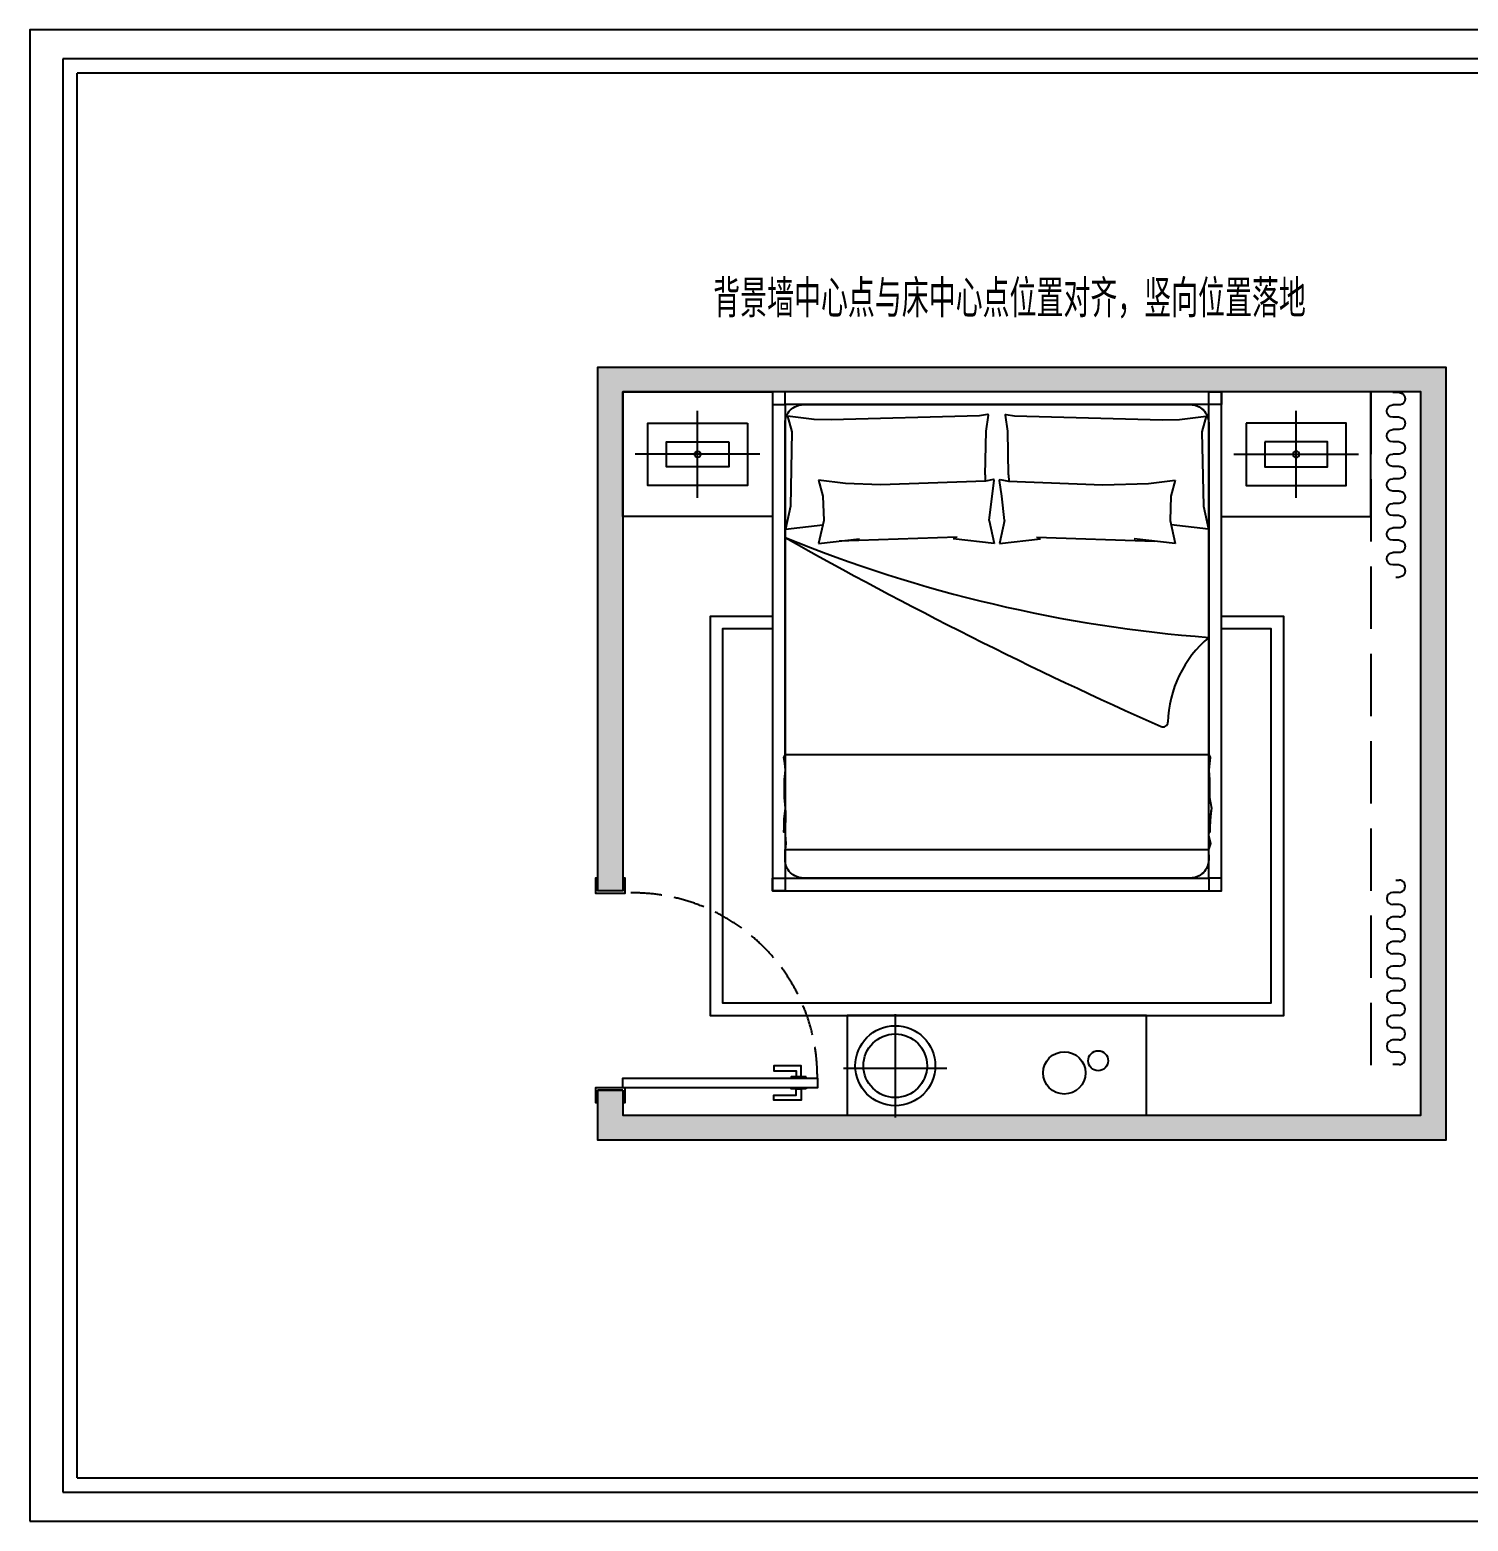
# Model space of a CAD drawing. Extents: x 422240 to 534325, y -8262 to 172635.
# Drawn here: x 468389 to 474156, y 64598 to 70579 of the extents above; entities that cross this region are included whole.
import ezdxf

# ---------------------------------------------------------------- set-up
doc = ezdxf.new("R2010")
doc.units = 0
doc.header["$LTSCALE"] = 1000
doc.header["$MEASUREMENT"] = 0
doc.linetypes.add('DASH', pattern=[0.35, 0.25, -0.1])
doc.linetypes.add('HIDDEN5', pattern=[0.08, 0.04, -0.04])
for name, color, linetype in [('DS-DRAPERY', 32, 'Continuous'), ('PM-家具', 146, 'Continuous'), ('WALL', 255, 'Continuous'), ('活动家具', 7, 'Continuous')]:
    doc.layers.add(name, color=color, linetype=linetype)
doc.styles.get("Standard").update_dxf_attribs({"font": 'gbenor.shx', "bigfont": 'gbcbig.shx'})

# ---------------------------------------------------------------- blocks, each defined once
blk = doc.blocks.new('次卧摆放方案图框')
at = {"color": 251}
for p, q in [((25027, 17757), (372, 17757)), ((372, 17757), (372, 493)), ((372, 493), (25027, 493))]:
    blk.add_line(p, q, dxfattribs=at)
for p, q in [((24853, 17583), (546, 17583)), ((546, 667), (546, 17583)), ((546, 667), (24853, 667))]:
    blk.add_line(p, q)
blk.add_lwpolyline([(-25, 145), (25375, 145), (25375, 18105), (-25, 18105)], close=True)
blk = doc.blocks.new('次卧1800床')
at = {"color": 251, "linetype": 'Continuous', "lineweight": -2}
for p, q in [((19014.4, -30087.8), (18907.1, -30073.8)), ((18907.1, -30073.8), (18924.4, -30137.9)), ((19014.4, -30087.8), (18907.1, -30073.8)), ((18907.1, -30073.8), (18924.4, -30137.9)), ((19575.5, -30077.8), (19154.5, -30093.5)), ((19575.5, -30077.8), (19154.5, -30093.5)), ((19602.1, -30138.4), (19611.3, -30075)), ((19602.1, -30138.4), (19611.3, -30075)), ((19641.4, -30138.4), (19632.2, -30075)), ((19641.4, -30138.4), (19632.2, -30075)), ((19668, -30077.8), (20047, -30093.5)), ((19668, -30077.8), (20047, -30093.5)), ((20229.1, -30087.8), (20336.4, -30073.8)), ((20229.1, -30087.8), (20336.4, -30073.8)), ((20336.4, -30073.8), (20319.1, -30137.9)), ((20336.4, -30073.8), (20319.1, -30137.9)), ((18924.4, -30137.9), (18927.3, -30236.4)), ((18924.4, -30137.9), (18927.3, -30236.4)), ((19154.5, -30093.5), (19014.4, -30087.8)), ((19154.5, -30093.5), (19014.4, -30087.8)), ((19590.8, -30236.4), (19602.1, -30138.4)), ((19590.8, -30236.4), (19602.1, -30138.4)), ((19652.7, -30236.4), (19641.4, -30138.4)), ((19652.7, -30236.4), (19641.4, -30138.4)), ((20047, -30093.5), (20229.1, -30087.8)), ((20047, -30093.5), (20229.1, -30087.8)), ((20319.1, -30137.9), (20316.2, -30236.4)), ((20319.1, -30137.9), (20316.2, -30236.4)), ((18927.3, -30236.4), (18907.1, -30327.8)), ((18927.3, -30236.4), (18907.1, -30327.8)), ((19590.8, -30236.4), (19611, -30327.8)), ((19590.8, -30236.4), (19611, -30327.8)), ((19652.7, -30236.4), (19632.5, -30327.8)), ((19652.7, -30236.4), (19632.5, -30327.8)), ((20316.2, -30236.4), (20336.4, -30327.8)), ((20316.2, -30236.4), (20336.4, -30327.8)), ((18907.1, -30327.8), (19071.1, -30309)), ((18907.1, -30327.8), (19071.1, -30309)), ((19462.5, -30302.7), (18989.1, -30318.4)), ((19462.5, -30302.7), (18989.1, -30318.4)), ((19611, -30327.8), (19447, -30309)), ((19611, -30327.8), (19447, -30309)), ((19632.5, -30327.8), (19796.5, -30309)), ((19632.5, -30327.8), (19796.5, -30309)), ((19781, -30302.7), (20254.4, -30318.4)), ((19781, -30302.7), (20254.4, -30318.4)), ((20336.4, -30327.8), (20172.4, -30309)), ((20336.4, -30327.8), (20172.4, -30309)), ((18772.8, -31555.7), (20470.7, -31555.8))]:
    blk.add_line(p, q, dxfattribs=at)
at = {"color": 251, "linetype": 'HIDDEN5', "lineweight": -2}
for p, q in [((19608.2, -30071.6), (19575.5, -30077.8)), ((19608.2, -30071.6), (19575.5, -30077.8)), ((19610.7, -30072.5), (19608.2, -30071.6)), ((19610.7, -30072.5), (19608.2, -30071.6)), ((19611.3, -30075), (19610.7, -30072.5)), ((19611.3, -30075), (19610.7, -30072.5)), ((19632.2, -30075), (19632.8, -30072.5)), ((19632.2, -30075), (19632.8, -30072.5)), ((19632.8, -30072.5), (19635.4, -30071.6)), ((19632.8, -30072.5), (19635.4, -30071.6)), ((19635.4, -30071.6), (19668, -30077.8)), ((19635.4, -30071.6), (19668, -30077.8))]:
    blk.add_line(p, q, dxfattribs=at)
at = {"color": 251}
for points in [[(18772.8, -29771.3), (18772.8, -29720.5), (18722, -29720.5), (18722, -29771.3)], [(20470.8, -29771.3), (20470.8, -29720.5), (20521.6, -29720.5), (20521.6, -29771.3)], [(18772.8, -31669.7), (18772.8, -31720.5), (18722, -31720.5), (18722, -31669.7)], [(20470.8, -31669.7), (20470.8, -31720.5), (20521.6, -31720.5), (20521.6, -31669.7)]]:
    blk.add_lwpolyline(points, close=True, dxfattribs=at)
blk.add_lwpolyline([(18722, -29720.5), (18722, -31720.5), (20521.6, -31720.5), (20521.6, -29720.5)], close=True)
for points in [[(20470.8, -31174.7), (20470.8, -29771.3), (18772.8, -29771.3), (18772.8, -31174.5)], [(18772.8, -31174.5), (18772.8, -31669.7), (20470.8, -31669.7), (20470.8, -31174.7)]]:
    blk.add_lwpolyline(points)
at = {"linetype": 'Continuous', "lineweight": -2}
for points in [[(18772.8, -31174.5), (18772.8, -29844.3, -0.414214), (18845.8, -29771.3), (20397.7, -29771.3, -0.414214), (20470.8, -29844.3), (20470.8, -31174.7)], [(20470.7, -31555.8), (20470.8, -31596.7, -0.414214), (20397.7, -31669.7), (18845.8, -31669.7, -0.414214), (18772.8, -31596.7), (18772.8, -31555.7)]]:
    blk.add_lwpolyline(points, format="xyb", dxfattribs=at)
at = {"color": 251, "linetype": 'Continuous', "lineweight": -2}
for points in [[(19574.9, -30052.7), (19578.1, -29877.4), (19587.4, -29814), (19586.7, -29811.5), (19584.2, -29810.6), (19551.6, -29816.7), (18957.5, -29832.4), (18889.8, -29830.9), (18782.5, -29816.9), (18799.9, -29881), (18794.1, -30179), (18773.8, -30270.3), (18923.6, -30253.2)], [(19574.9, -30052.7), (19578.1, -29877.4), (19587.4, -29814), (19586.7, -29811.5), (19584.2, -29810.6), (19551.6, -29816.7), (18957.5, -29832.4), (18889.8, -29830.9), (18782.5, -29816.9), (18799.9, -29881), (18794.1, -30179), (18773.8, -30270.3), (18923.6, -30253.2)], [(19668.6, -30052.7), (19665.4, -29877.4), (19656.1, -29814), (19656.8, -29811.5), (19659.3, -29810.6), (19691.9, -29816.7), (20286, -29832.4), (20353.7, -29830.9), (20461, -29816.9), (20443.6, -29881), (20449.4, -30179), (20469.7, -30270.3), (20319.9, -30253.2)], [(19668.6, -30052.7), (19665.4, -29877.4), (19656.1, -29814), (19656.8, -29811.5), (19659.3, -29810.6), (19691.9, -29816.7), (20286, -29832.4), (20353.7, -29830.9), (20461, -29816.9), (20443.6, -29881), (20449.4, -30179), (20469.7, -30270.3), (20319.9, -30253.2)], [(19574.9, -30052.7), (19574.3, -30077.9)], [(19574.9, -30052.7), (19574.3, -30077.9)], [(19668.6, -30052.7), (19669.2, -30077.9)], [(19668.6, -30052.7), (19669.2, -30077.9)], [(18772.8, -31174.5), (18766.1, -31186.1), (18769.6, -31210.4), (18772.8, -31236.9), (18769.1, -31274.3), (18769.1, -31346.2), (18772.8, -31389.6), (18767.5, -31433.1), (18767.5, -31486), (18773.8, -31399.1), (18772.8, -31497.1), (18776.2, -31531), (18772.8, -31555.7)], [(18772.8, -31174.5), (20470.8, -31174.7), (20477.4, -31186.2), (20474, -31210.5), (20470.8, -31237), (20474.5, -31274.4), (20474.5, -31346.3), (20481.9, -31389.7), (20476, -31433.3), (20476, -31486.1), (20480.9, -31399.2), (20470.7, -31497.2), (20478.4, -31531.1), (20470.7, -31555.8)]]:
    blk.add_lwpolyline(points, dxfattribs=at)
for centre, radius, start, end in [((27437.9, -14952.9), 17628.1, 240.55739, 246.04368), ((20899.4, -25085.3), 5635.7, 247.83041, 265.64572), ((27437.9, -14952.9), 17628.1, 240.55739, 246.04368), ((20899.4, -25085.3), 5635.7, 247.83041, 265.64572), ((20766.8, -31056.7), 459.5, 129.99691, 178.55401), ((20766.8, -31056.7), 459.5, 129.99691, 178.55401), ((20287.5, -31043.9), 20, 248.33224, 356.49135), ((20287.5, -31043.9), 20, 248.33224, 356.49135)]:
    blk.add_arc(centre, radius, start, end, dxfattribs=at)
blk = doc.blocks.new('door-swing-single1')
at = {"color": 0, "linetype": 'ByBlock'}
for points in [[(10, -10), (10, 110), (-50, 110), (-50, 100), (0, 100)], [(0, 0), (0, 100)], [(0, 0), (-50, 0), (-50, -10), (10, -10)], [(10, 0), (48, 0), (48, -780), (10, -780), (10, -10)]]:
    blk.add_lwpolyline(points, dxfattribs=at)
for points in [[(800, 0), (800, 100), (850, 100), (850, 110), (790, 110), (790, -10), (850, -10), (850, 0)], [(5, -715), (-40, -715), (-40, -605), (-20, -605), (-20, -695), (5, -695)], [(53, -715), (98, -715), (98, -605), (78, -605), (78, -695), (53, -695)], [(5, -735), (5, -675), (10, -675), (10, -735)], [(53, -735), (53, -675), (48, -675), (48, -735)]]:
    blk.add_lwpolyline(points, close=True, dxfattribs=at)
at = {"color": 250, "linetype": 'DASH', "ltscale": 0.5}
blk.add_arc((53.8, -42.6), 737.4, 269.54749, 3.31294, dxfattribs=at)
blk = doc.blocks.new('B14-1')
for p, q in [((-933, 124), (-933, 148)), ((-837, 148), (-837, 100)), ((-741, 148), (-741, 100)), ((-645, 148), (-645, 100)), ((-549, 148), (-549, 100)), ((-453, 148), (-453, 100)), ((-357, 148), (-357, 100)), ((-261, 148), (-261, 100)), ((-165, 148), (-165, 100)), ((-69, 148), (-69, 100)), ((27, 148), (27, 100)), ((123, 148), (123, 100)), ((219, 148), (219, 100)), ((315, 148), (315, 100)), ((411, 148), (411, 100)), ((507, 148), (507, 100))]:
    blk.add_line(p, q)
blk.add_lwpolyline([(-933, 124, 0, 0, 0), (-1137, 124, 90, 0, 0), (-1245, 124, 0, 0, 0)], format="xyseb")
for centre, start, end in [((-885, 148), 360, 180.0002), ((-693, 148), 360, 180.0002), ((-501, 148), 360, 180.0002), ((-309, 148), 360, 180.0002), ((-117, 148), 360, 180.0002), ((75, 148), 0, 180.0002), ((267, 148), 0, 180.0002), ((459, 148), 0, 180.0002), ((-789, 100), 180, 360), ((-597, 100), 180, 360), ((-405, 100), 180, 360), ((-213, 100), 180, 360), ((-21, 100), 180, 0), ((171, 100), 180, 0), ((363, 100), 180, 0)]:
    blk.add_arc(centre, 48, start, end)
blk = doc.blocks.new('床头柜')
at = {"color": 250, "linetype": 'Continuous'}
for p, q in [((462397.9, 71769.2), (462397.9, 72119.2)), ((462647.9, 71944.2), (462147.9, 71944.2))]:
    blk.add_line(p, q, dxfattribs=at)
blk.add_lwpolyline([(462522.9, 71994.2), (462522.9, 71894.2), (462272.9, 71894.2), (462272.9, 71994.2)], close=True, dxfattribs=at)
blk.add_circle((462397.9, 71944.2), 12.5, dxfattribs=at)
at = {"layer": 'PM-家具'}
for points in [[(462097.9, 71694.2), (462097.9, 72194.2), (462697.9, 72194.2), (462697.9, 71694.2)], [(462597.9, 72069.2), (462597.9, 71819.2), (462197.9, 71819.2), (462197.9, 72069.2)]]:
    blk.add_lwpolyline(points, close=True, dxfattribs=at)
blk = doc.blocks.new('A$C09607DE0')
at = {"color": 251, "ltscale": 50}
for p, q in [((210.9, 544.5), (210.9, 0)), ((483.2, 258.1), (-61.3, 258.1))]:
    blk.add_line(p, q, dxfattribs=at)
blk.add_circle((210.9, 272.3), 210.9)
blk.add_circle((210.9, 272.3), 167.7, dxfattribs=at)
blk = doc.blocks.new('次卧1200边柜')
at = {"layer": 'PM-家具'}
blk.add_lwpolyline([(11133.3, -32930.9), (12333.3, -32930.9), (12333.3, -32530.9), (11133.3, -32530.9)], close=True, dxfattribs=at)
at = {"layer": 'PM-家具', "color": 251}
for centre, radius in [((12003.5, -32761.5, 0), 85), ((12139.4, -32712.9), 40)]:
    blk.add_circle(centre, radius, dxfattribs=at)
at = {"layer": 'WALL'}
blk.add_lwpolyline([(11133.3, -32930.9), (12333.3, -32930.9), (12333.3, -32530.9), (11133.3, -32530.9)], close=True, dxfattribs=at)
at = {"layer": 'PM-家具', "xscale": 0.7600000000093132, "yscale": 0.7600000000093132, "zscale": 0.7600000000093132}
blk.add_blockref('A$C09607DE0', (11165.5, -32939.9), dxfattribs=at)

msp = doc.modelspace()

# ---------------------------------------------------------------- hatches: boundary and pattern name
at = {"layer": '活动家具'}
h = msp.add_hatch(dxfattribs=at)
h.set_pattern_fill('钢筋混凝土', color=251, scale=10, angle=180)
h.set_pattern_definition([(225, (467376.52, 104886.975), (17.67767, -17.67767), []), (230, (467376.52, 104886.975), (-71.72602, 6.27521), [7.5, -82.5]), (175, (467376.52, 104886.975), (13.87513, -75.21921), [6, -66]), (280.4514, (467370.544, 104887.5), (-57.85094, -68.94395), [6.37402, -70.11421]), (226.1842, (467376.52, 104866.975), (-106.7241, 16.5519), [11.25, -123.75]), (276.6356, (467367.63, 104868.35), (-93.46627, -97.4118), [9.56103, -105.1713]), (171.1842, (467376.52, 104866.98), (-93.4662, -97.41186), [9, -99]), (201, (467366.52, 104871.975), (-59.690705, 40.26189), [7.5, -82.5]), (146, (467366.52, 104871.975), (-24.33153, -72.515), [6, -66]), (251.4514, (467361.55, 104875.33), (-84.02226, -32.25305), [6.37402, -70.11421]), (217.5, (467376.52, 104886.975), (-1.215986, -33.289385), [0, -65.2, 0, -67, 0, -66.25]), (187.5, (467376.52, 104886.975), (-26.306954, -39.44117), [0, -38.2, 0, -63.7, 0, -25.25]), (147.5, (467398.82, 104886.975), (-53.382244, 2.255487), [0, -25, 0, -78, 0, -103.5]), (137.5, (467408.82, 104886.975), (-58.318617, -10.0105), [0, -32.5, 0, -51.8, 0, -73.5])])
h.paths.add_polyline_path([(474066.1, 69226.5), (470666.5, 69226.9), (470666.5, 67126.5), (470766.5, 67126.5), (470766.5, 69126.9), (473966.1, 69126.5), (473966.1, 66226.5), (470766.5, 66226.5), (470766.5, 66326.5), (470666.5, 66326.5), (470666.5, 66126.5), (474066.1, 66126.5)])

# ---------------------------------------------------------------- linework, layer by layer
at = {"layer": 'PM-家具'}
msp.add_lwpolyline([(471366.5, 68226.5), (471116.3, 68226.5), (471116.3, 66626.5), (473416.3, 66626.5), (473416.3, 68226.5), (473166.1, 68226.5)], dxfattribs=at)
at = {"layer": 'PM-家具', "color": 251}
msp.add_lwpolyline([(471366.5, 68176.5), (471166.3, 68176.5), (471166.3, 66676.5), (473366.3, 66676.5), (473366.3, 68176.5), (473166.1, 68176.5)], dxfattribs=at)
at = {"layer": 'WALL', "color": 251, "linetype": 'DASH'}
msp.add_line((473766.1, 69126.5), (473766.1, 66426.5), dxfattribs=at)
at = {"layer": 'WALL'}
msp.add_lwpolyline([(470766.5, 66326.5), (470766.5, 66226.5), (473966.1, 66226.5), (473966.1, 69126.5), (470766.5, 69126.5), (470766.5, 67126.5), (470666.5, 67126.5), (470666.5, 69226.5), (474066.1, 69226.5), (474066.1, 66126.5), (470666.5, 66126.5), (470666.5, 66326.5)], close=True, dxfattribs=at)

# ---------------------------------------------------------------- block references
at = {"xscale": 0.3330153595476334, "yscale": 0.3330153595476334, "zscale": 0.3330153595476334}
msp.add_blockref('次卧摆放方案图框', (468397.6, 64549.6), dxfattribs=at)
at = {"layer": 'DS-DRAPERY', "yscale": 0.5138421538021635, "zscale": 0.5138421538021635, "rotation": 270}
for p, xscale in [((473802.4, 68863.3), -0.5138421538021635), ((473802.4, 66689.7), 0.5138421538021635)]:
    msp.add_blockref('B14-1', p, dxfattribs=dict(at, xscale=xscale))
at = {"layer": 'PM-家具'}
for name, p in [('床头柜', (8668.6, -3067.7)), ('次卧1800床', (452644.6, 98847)), ('次卧1200边柜', (460533, 99157.4))]:
    msp.add_blockref(name, p, dxfattribs=at)
at = {"layer": 'PM-家具', "xscale": -1}
msp.add_blockref('床头柜', (935864, -3067.7), dxfattribs=at)
at = {"layer": 'PM-家具', "rotation": 90.00000000000001}
msp.add_blockref('door-swing-single1', (470766.5, 66326.5), dxfattribs=at)

# ---------------------------------------------------------------- texts
at = {"insert": (471129, 69575.9), "char_height": 150, "attachment_point": 1}
msp.add_mtext_dynamic_manual_height_columns('背景墙中心点与床中心点位置对齐，竖向位置落地', width=4183.794, gutter_width=1750, heights=[0], dxfattribs=at)

doc.saveas('drawing.dxf')
